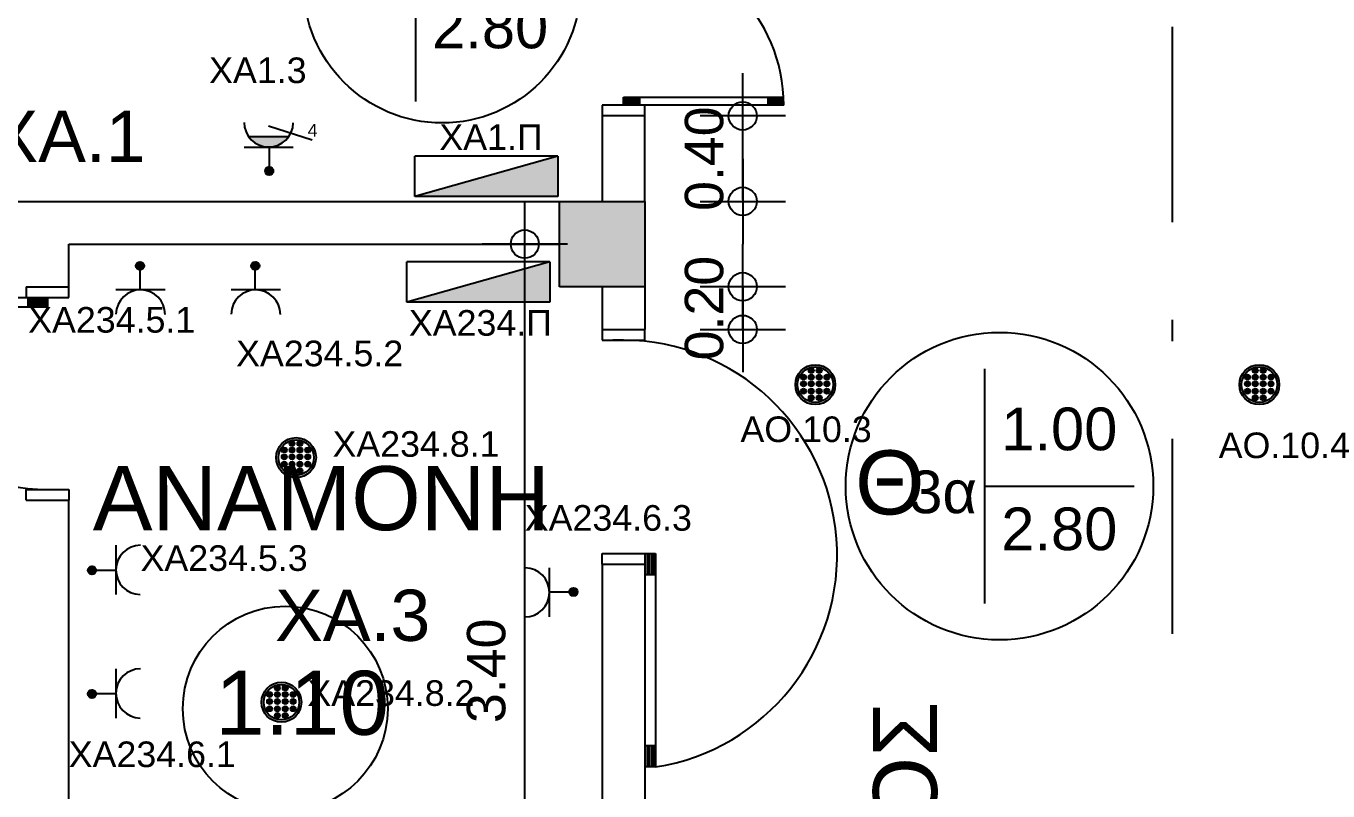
# Model space of a CAD drawing. Header units: metres. Extents: x 0 to 132, y -109 to 310.
# Drawn here: x 26.72 to 32.82, y 113.04 to 116.63 of the extents above; entities that cross this region are included whole.
import ezdxf
from ezdxf.enums import TextEntityAlignment as Align

# ---------------------------------------------------------------- set-up
doc = ezdxf.new("R2010")
doc.units = ezdxf.units.M
doc.header["$LTSCALE"] = 0.036
doc.linetypes.add('DASHDOTX2', pattern=[50.8, 25.4, -12.7, 0, -12.7])
doc.layers.get('0').update_dxf_attribs({"color": 252})
doc.layers.get('Defpoints').update_dxf_attribs({"color": 252})
for name, color, linetype in [('arxitektonika', 254, 'Continuous'), ('DIMBLK', 252, 'Continuous'), ('electext', 20, 'Continuous'), ('HLEK-SYMBOL', 3, 'Continuous'), ('HLEK_FL001_SYMBOLS', 230, 'Continuous'), ('mihanologika text', 20, 'Continuous'), ('Parathira', 252, 'Continuous')]:
    doc.layers.add(name, color=color, linetype=linetype)
doc.styles.add('COMU-N', font='arial.ttf')
doc.styles.get("Standard").update_dxf_attribs({"font": 'arial.ttf'})
doc.styles.add('W4MS2', font='W4MS2.shx')
doc.dimstyles.new('CADWDOT', dxfattribs={"dimscale": 0.1, "dimtxt": 1.8, "dimasz": 0.08, "dimexe": 2, "dimexo": 0, "dimgap": 0.09, "dimtad": 0, "dimrnd": 0.001, "dimzin": 0, "dimdsep": 46, "dimtxsty": 'Standard', "dimblk1": 'ARTDIM', "dimblk2": 'ARTDIM', "dimsah": 1, "dimcen": 0.09, "dimdle": 0.05, "dimse1": 1, "dimse2": 1, "dimadec": 0, "dimazin": 0, "dimtfac": 1, "dimtmove": 0, "dimatfit": 3, "dimldrblk": 'ARTDIM', "dimfxl": 2, "dimtvp": 0.9999, "dimtolj": 1, "dimtzin": 0, "dimarcsym": 0})

# ---------------------------------------------------------------- blocks, each defined once
blk = doc.blocks.new('A$C4D975F44')
at = {"layer": 'Parathira'}
for p, q in [((-0.2, 1.55), (-0.2, 1.6)), ((0, 1.6), (0, 1.55)), ((0, 1.55), (-0.2, 1.55)), ((-0.1, 1.55), (-0.1, 1.5125)), ((0.65, 1.55), (-0.1, 1.55)), ((-0.1, 1.5425), (-0.025, 1.5425)), ((-0.1, 1.535), (-0.025, 1.535)), ((-0.1, 1.5275), (-0.025, 1.5275)), ((-0.025, 1.5125), (-0.025, 1.55)), ((0.575, 1.5125), (0.575, 1.55)), ((0.575, 1.5425), (0.65, 1.5425)), ((0.575, 1.535), (0.6498, 1.535)), ((0.575, 1.5275), (0.6497, 1.5275)), ((-0.1, 1.52), (-0.025, 1.52)), ((-0.1, 1.5125), (0.6491, 1.5125)), ((0.575, 1.52), (0.6494, 1.52)), ((-0.1, 0.0875), (0.6491, 0.0875)), ((-0.1, 0.05), (-0.1, 0.0875)), ((-0.1, 0.08), (-0.025, 0.08)), ((-0.1, 0.0725), (-0.025, 0.0725)), ((-0.1, 0.065), (-0.025, 0.065)), ((-0.025, 0.0875), (-0.025, 0.05)), ((0.575, 0.0875), (0.575, 0.05)), ((0.575, 0.08), (0.6494, 0.08)), ((0.575, 0.0725), (0.6497, 0.0725)), ((0.575, 0.065), (0.6498, 0.065)), ((-0.2, 0.05), (-0.2, 0)), ((0, 0.05), (-0.2, 0.05)), ((-0.1, 0.0575), (-0.025, 0.0575)), ((0.65, 0.05), (-0.1, 0.05)), ((0, 0), (0, 0.05)), ((0.575, 0.0575), (0.65, 0.0575))]:
    blk.add_line(p, q, dxfattribs=at)
for centre, start, end in [((-0.1, 1.55), 270, 0), ((-0.1, 0.05), 0, 90)]:
    blk.add_arc(centre, 0.75, start, end, dxfattribs=at)
blk = doc.blocks.new('A$C30F022F0')
at = {"layer": 'Parathira'}
for p, q in [((-0.2, -0.2), (-0.2, -0.25)), ((0, -0.25), (0, -0.2)), ((-0.2, -0.25), (0, -0.25)), ((-0.1, -0.25), (-0.15, -0.25)), ((-0.2, -1.25), (0, -1.25)), ((-0.2, -1.3), (-0.2, -1.25)), ((0, -1.25), (0.05, -1.25)), ((0, -1.25), (0, -1.3)), ((0.01, -1.25), (0.01, -1.35)), ((0.02, -1.25), (0.02, -1.35)), ((0.03, -1.25), (0.03, -1.35)), ((0.04, -1.25), (0.04, -1.35)), ((0.05, -1.25), (0.05, -2.2498)), ((0.05, -1.35), (0, -1.35)), ((0.05, -2.15), (0, -2.15)), ((0.01, -2.15), (0.01, -2.2498)), ((0.02, -2.15), (0.02, -2.2498)), ((0.03, -2.15), (0.03, -2.2498)), ((0.04, -2.15), (0.04, -2.2498)), ((0.05, -2.2498), (0, -2.2498))]:
    blk.add_line(p, q, dxfattribs=at)
blk.add_arc((-0.1058, -1.256), 1.006, 278.90918, 89.66998, dxfattribs=at)
blk = doc.blocks.new('A$C41170526')
at = {"layer": 'Parathira'}
for p, q in [((-0.2, 0), (-0.2, -0.05)), ((0, -0.05), (0, 0)), ((-1, -0.05), (-0.1, -0.05)), ((-0.91, -0.059), (-1, -0.059)), ((-0.91, -0.095), (-0.91, -0.05)), ((-0.2, -0.05), (0, -0.05)), ((-0.19, -0.095), (-0.19, -0.05)), ((-0.1, -0.059), (-0.19, -0.059)), ((-0.1, -0.05), (-0.1, -0.095)), ((-0.91, -0.068), (-0.9998, -0.068)), ((-0.91, -0.077), (-0.9996, -0.077)), ((-0.91, -0.086), (-0.9993, -0.086)), ((-0.1, -0.095), (-0.9989, -0.095)), ((-0.1, -0.068), (-0.19, -0.068)), ((-0.1, -0.077), (-0.19, -0.077)), ((-0.1, -0.086), (-0.19, -0.086)), ((-0.2, -0.95), (0, -0.95)), ((-0.2, -1), (-0.2, -0.95)), ((0, -0.95), (0, -1))]:
    blk.add_line(p, q, dxfattribs=at)
blk.add_arc((-0.1, -0.05), 0.9, 180, 270, dxfattribs=at)
blk = doc.blocks.new('ARTDIM')
at = {"layer": 'DIMBLK'}
for p, q in [((0, -24.9975), (0, 24.9975)), ((-24.9975, 0), (24.9975, 0))]:
    blk.add_line(p, q, dxfattribs=at)
blk.add_circle((0, 0), 8.25, dxfattribs=at)
blk = doc.blocks.new('*D459')
at = {"layer": 'arxitektonika', "color": 0, "lineweight": -2}
blk.add_line((29.0551, 112.2134), (29.0551, 115.5974), dxfattribs=at)
at = {"layer": 'Defpoints', "color": 0, "transparency": 16777216}
for p in [(27.3682, 115.6054), (29.0551, 115.6054), (27.3682, 112.2054)]:
    blk.add_point(p, dxfattribs=at)
at = {"layer": 'arxitektonika', "color": 0, "lineweight": -2, "xscale": 0.008, "yscale": 0.008, "zscale": 0.008}
for p, rotation in [((29.0551, 115.6054), 90), ((29.0551, 112.2054), 270)]:
    blk.add_blockref('ARTDIM', p, dxfattribs=dict(at, rotation=rotation))
at = {"layer": 'arxitektonika', "color": 0, "insert": (28.8751, 113.6061), "char_height": 0.18, "attachment_point": 5, "rotation": 90}
blk.add_mtext('\\A1;3.40', dxfattribs=at)
blk = doc.blocks.new('*D466')
at = {"layer": 'arxitektonika', "color": 0, "lineweight": -2}
blk.add_line((30.076, 115.2134), (30.076, 115.3974), dxfattribs=at)
at = {"layer": 'Defpoints', "color": 0, "transparency": 16777216}
for p in [(29.6182, 115.4054), (30.076, 115.4054), (29.6182, 115.2054)]:
    blk.add_point(p, dxfattribs=at)
at = {"layer": 'arxitektonika', "color": 0, "lineweight": -2, "xscale": 0.008, "yscale": 0.008, "zscale": 0.008}
for p, rotation in [((30.076, 115.4054), 90), ((30.076, 115.2054), 270)]:
    blk.add_blockref('ARTDIM', p, dxfattribs=dict(at, rotation=rotation))
at = {"layer": 'arxitektonika', "color": 0, "insert": (29.8961, 115.3054), "char_height": 0.18, "attachment_point": 5, "rotation": 90}
blk.add_mtext('\\A1;0.20', dxfattribs=at)
blk = doc.blocks.new('*D467')
at = {"layer": 'arxitektonika', "color": 0, "lineweight": -2}
blk.add_line((30.076, 115.8134), (30.076, 116.1974), dxfattribs=at)
at = {"layer": 'Defpoints', "color": 0, "transparency": 16777216}
for p in [(29.6182, 116.2054), (30.076, 116.2054), (29.6182, 115.8054)]:
    blk.add_point(p, dxfattribs=at)
at = {"layer": 'arxitektonika', "color": 0, "lineweight": -2, "xscale": 0.008, "yscale": 0.008, "zscale": 0.008}
for p, rotation in [((30.076, 116.2054), 90), ((30.076, 115.8054), 270)]:
    blk.add_blockref('ARTDIM', p, dxfattribs=dict(at, rotation=rotation))
at = {"layer": 'arxitektonika', "color": 0, "insert": (29.8961, 116.0054), "char_height": 0.18, "attachment_point": 5, "rotation": 90}
blk.add_mtext('\\A1;0.40', dxfattribs=at)
blk = doc.blocks.new('gJ6_a28')
at = {"layer": 'HLEK-SYMBOL', "color": 0, "linetype": 'Continuous'}
for p, q in [((-0.67, 0), (-0.67, 0.19)), ((-0.67, 0.19), (0, 0.19)), ((-0.67, 0), (0, 0.19)), ((0, 0.19), (0, 0)), ((-0.67, 0), (0, 0))]:
    blk.add_line(p, q, dxfattribs=at)
at = {"layer": 'HLEK-SYMBOL', "color": 0}
blk.add_solid([(-0.67, 0.19), (0, 0.19), (-0.67, 0)], dxfattribs=at)
at = {"layer": 'HLEK-SYMBOL', "color": 0, "style": 'W4MS2', "flags": 8}
blk.add_attdef('NODE_NUMBER', (0.018, 0.0914), '', height=0.1, dxfattribs=at)
blk.add_attdef('NODE_NUMBER', (0.018, 0.0914), '', height=0.1, dxfattribs=at)
blk = doc.blocks.new('gJ6_a14')
at = {"linetype": 'Continuous'}
for p, q in [((-0.1176, 0.1119), (0.113, 0.1119)), ((0, 0.1119), (0, 0))]:
    blk.add_line(p, q, dxfattribs=at)
blk.add_arc((-0.0023, 0.2279), 0.1153, 180, 358.95657, dxfattribs=at)
blk = doc.blocks.new('*X789')
at = {"color": 0}
for p, q in [((15.598, 2.587), (15.737, 2.727)), ((15.598, 2.622), (15.702, 2.727)), ((15.601, 2.607), (15.609, 2.616)), ((15.604, 2.646), (15.605, 2.647)), ((15.605, 2.559), (15.765, 2.719)), ((15.605, 2.577), (15.614, 2.585)), ((15.609, 2.652), (15.618, 2.66)), ((15.611, 2.547), (15.618, 2.554)), ((15.614, 2.621), (15.623, 2.63)), ((15.617, 2.536), (15.789, 2.707)), ((15.618, 2.59), (15.627, 2.599)), ((15.623, 2.665), (15.631, 2.674)), ((15.623, 2.559), (15.631, 2.568)), ((15.627, 2.634), (15.636, 2.643)), ((15.627, 2.528), (15.636, 2.537)), ((15.631, 2.603), (15.64, 2.612)), ((15.633, 2.516), (15.808, 2.691)), ((15.636, 2.678), (15.645, 2.687)), ((15.636, 2.572), (15.645, 2.581)), ((15.64, 2.647), (15.649, 2.656)), ((15.64, 2.541), (15.649, 2.55)), ((15.645, 2.616), (15.654, 2.625)), ((15.645, 2.51), (15.654, 2.519)), ((15.649, 2.691), (15.658, 2.7)), ((15.649, 2.585), (15.658, 2.594)), ((15.653, 2.501), (15.824, 2.672)), ((15.654, 2.66), (15.662, 2.669)), ((15.654, 2.554), (15.662, 2.563)), ((15.658, 2.63), (15.667, 2.638)), ((15.658, 2.523), (15.667, 2.532)), ((15.662, 2.705), (15.671, 2.714)), ((15.662, 2.599), (15.671, 2.607)), ((15.664, 2.494), (15.671, 2.501)), ((15.667, 2.674), (15.676, 2.683)), ((15.667, 2.568), (15.676, 2.577)), ((15.671, 2.643), (15.68, 2.652)), ((15.671, 2.537), (15.68, 2.546)), ((15.676, 2.718), (15.678, 2.721)), ((15.676, 2.489), (15.836, 2.648)), ((15.676, 2.612), (15.685, 2.621)), ((15.676, 2.506), (15.685, 2.515)), ((15.68, 2.687), (15.689, 2.696)), ((15.68, 2.581), (15.689, 2.59)), ((15.685, 2.656), (15.693, 2.665)), ((15.685, 2.55), (15.693, 2.559)), ((15.689, 2.625), (15.698, 2.634)), ((15.689, 2.519), (15.698, 2.528)), ((15.693, 2.7), (15.702, 2.709)), ((15.693, 2.594), (15.702, 2.603)), ((15.693, 2.488), (15.702, 2.497)), ((15.698, 2.669), (15.707, 2.678)), ((15.698, 2.563), (15.707, 2.572)), ((15.702, 2.638), (15.711, 2.647)), ((15.702, 2.532), (15.711, 2.541)), ((15.705, 2.482), (15.843, 2.62)), ((15.707, 2.714), (15.715, 2.722)), ((15.707, 2.607), (15.715, 2.616)), ((15.707, 2.501), (15.715, 2.51)), ((15.711, 2.683), (15.72, 2.691)), ((15.711, 2.577), (15.72, 2.585)), ((15.715, 2.652), (15.724, 2.66)), ((15.715, 2.546), (15.724, 2.554)), ((15.72, 2.727), (15.721, 2.728)), ((15.72, 2.621), (15.729, 2.63)), ((15.72, 2.515), (15.729, 2.523)), ((15.724, 2.696), (15.733, 2.705)), ((15.724, 2.59), (15.733, 2.599)), ((15.724, 2.484), (15.733, 2.493)), ((15.729, 2.665), (15.738, 2.674)), ((15.729, 2.559), (15.738, 2.568)), ((15.733, 2.634), (15.742, 2.643)), ((15.733, 2.528), (15.742, 2.537)), ((15.738, 2.709), (15.746, 2.718)), ((15.738, 2.603), (15.746, 2.612)), ((15.738, 2.497), (15.746, 2.506)), ((15.741, 2.482), (15.842, 2.584)), ((15.742, 2.678), (15.751, 2.687)), ((15.742, 2.572), (15.751, 2.581)), ((15.746, 2.647), (15.755, 2.656)), ((15.746, 2.541), (15.755, 2.55)), ((15.751, 2.722), (15.752, 2.724)), ((15.751, 2.616), (15.76, 2.625)), ((15.751, 2.51), (15.76, 2.519)), ((15.755, 2.691), (15.764, 2.7)), ((15.755, 2.585), (15.764, 2.594)), ((15.76, 2.66), (15.768, 2.669)), ((15.76, 2.554), (15.768, 2.563)), ((15.764, 2.63), (15.773, 2.638)), ((15.764, 2.523), (15.773, 2.532)), ((15.768, 2.705), (15.777, 2.714)), ((15.768, 2.599), (15.777, 2.607)), ((15.768, 2.493), (15.777, 2.501)), ((15.773, 2.674), (15.782, 2.683)), ((15.773, 2.568), (15.782, 2.577)), ((15.777, 2.643), (15.786, 2.652)), ((15.777, 2.537), (15.786, 2.546)), ((15.782, 2.612), (15.791, 2.621)), ((15.782, 2.506), (15.791, 2.515)), ((15.786, 2.687), (15.795, 2.696)), ((15.786, 2.581), (15.795, 2.59)), ((15.791, 2.656), (15.799, 2.665)), ((15.791, 2.55), (15.799, 2.559)), ((15.795, 2.625), (15.804, 2.634)), ((15.795, 2.519), (15.804, 2.528)), ((15.799, 2.594), (15.808, 2.603)), ((15.804, 2.669), (15.813, 2.678)), ((15.804, 2.563), (15.813, 2.572)), ((15.808, 2.638), (15.817, 2.647)), ((15.808, 2.532), (15.817, 2.541)), ((15.813, 2.607), (15.822, 2.616)), ((15.817, 2.577), (15.826, 2.585)), ((15.822, 2.652), (15.83, 2.66)), ((15.822, 2.546), (15.83, 2.554)), ((15.826, 2.621), (15.835, 2.63)), ((15.83, 2.59), (15.839, 2.599)), ((15.835, 2.559), (15.835, 2.56)), ((15.839, 2.634), (15.84, 2.635)), ((15.844, 2.603), (15.844, 2.603))]:
    blk.add_line(p, q, dxfattribs=at)
blk = doc.blocks.new('GJ6_A78')
at = {"layer": 'HLEK-SYMBOL', "color": 0, "linetype": 'Continuous'}
blk.add_circle((0, 0), 0.0989, dxfattribs=at)
at = {"layer": 'HLEK-SYMBOL', "color": 0, "xscale": 0.8, "yscale": 0.8, "zscale": 0.8}
blk.add_blockref('*X789', (-12.576, -2.084), dxfattribs=at)
blk = doc.blocks.new('priza')
at = {"layer": 'HLEK_FL001_SYMBOLS', "rotation": 180}
blk.add_blockref('gJ6_a14', (87.4, -100.4952), dxfattribs=at)
at = {"layer": 'HLEK_FL001_SYMBOLS', "xscale": 0.1951472641207488, "yscale": 0.1951472641207488, "zscale": 0.1951472641207488}
blk.add_blockref('GJ6_A78', (87.4, -100.4953), dxfattribs=at)
blk = doc.blocks.new('priza tetrapli stegani')
at = {"layer": 'HLEK_FL001_SYMBOLS', "ltscale": 5}
h = blk.add_hatch(color=256, dxfattribs=at)
h.dxf.hatch_style = 1
h.paths.add_polyline_path([(443.2002, -18.9901, 0.523538), (443.3897, -18.9901)])
for p, q in [((443.2939, -18.9411), (443.4989, -19.0065)), ((443.2002, -18.9901), (443.3897, -18.9901))]:
    blk.add_line(p, q, dxfattribs=at)
at = {"layer": 'HLEK_FL001_SYMBOLS', "rotation": 180}
blk.add_blockref('priza', (530.6972, -119.6475), dxfattribs=at)
at = {"layer": 'HLEK_FL001_SYMBOLS', "ltscale": 5}
blk.add_text('4', height=0.06, dxfattribs=at).set_placement((443.4774, -18.9916))
blk = doc.blocks.new('led downlight 26W xoneyto 18cm')
at = {"layer": 'HLEK_FL001_SYMBOLS'}
h = blk.add_hatch(color=256, dxfattribs=at)
h.paths.add_polyline_path([(45.0105, 62.6523, 1), (45.1976, 62.6523, 1)])
h.paths.add_polyline_path([(45.1872, 62.6523, 1), (45.0209, 62.6523, 1)], flags=16)
at = {"layer": 'HLEK_FL001_SYMBOLS', "linetype": 'Continuous', "lineweight": 0}
h = blk.add_hatch(color=11, dxfattribs=at)
h.dxf.hatch_style = 1
h.paths.add_polyline_path([(45.0985, 62.7188, 1), (45.0716, 62.7188, 1)])
h = blk.add_hatch(color=11, dxfattribs=at)
h.dxf.hatch_style = 1
h.paths.add_polyline_path([(45.1355, 62.7188, 1), (45.1087, 62.7188, 1)])
h = blk.add_hatch(color=11, dxfattribs=at)
h.dxf.hatch_style = 1
h.paths.add_polyline_path([(45.062, 62.688, 1), (45.0351, 62.688, 1)])
h = blk.add_hatch(color=11, dxfattribs=at)
h.dxf.hatch_style = 1
h.paths.add_polyline_path([(45.062, 62.6556, 1), (45.0351, 62.6556, 1)])
h = blk.add_hatch(color=11, dxfattribs=at)
h.dxf.hatch_style = 1
h.paths.add_polyline_path([(45.0985, 62.688, 1), (45.0716, 62.688, 1)])
h = blk.add_hatch(color=11, dxfattribs=at)
h.dxf.hatch_style = 1
h.paths.add_polyline_path([(45.0985, 62.6556, 1), (45.0716, 62.6556, 1)])
h = blk.add_hatch(color=11, dxfattribs=at)
h.dxf.hatch_style = 1
h.paths.add_polyline_path([(45.1355, 62.688, 1), (45.1087, 62.688, 1)])
h = blk.add_hatch(color=11, dxfattribs=at)
h.dxf.hatch_style = 1
h.paths.add_polyline_path([(45.1355, 62.6556, 1), (45.1087, 62.6556, 1)])
h = blk.add_hatch(color=11, dxfattribs=at)
h.dxf.hatch_style = 1
h.paths.add_polyline_path([(45.172, 62.688, 1), (45.1452, 62.688, 1)])
h = blk.add_hatch(color=11, dxfattribs=at)
h.dxf.hatch_style = 1
h.paths.add_polyline_path([(45.172, 62.6556, 1), (45.1452, 62.6556, 1)])
h = blk.add_hatch(color=11, dxfattribs=at)
h.dxf.hatch_style = 1
h.paths.add_polyline_path([(45.062, 62.6219, 1), (45.0351, 62.6219, 1)])
h = blk.add_hatch(color=11, dxfattribs=at)
h.dxf.hatch_style = 1
h.paths.add_polyline_path([(45.0985, 62.6219, 1), (45.0716, 62.6219, 1)])
h = blk.add_hatch(color=11, dxfattribs=at)
h.dxf.hatch_style = 1
h.paths.add_polyline_path([(45.0985, 62.5906, 1), (45.0716, 62.5906, 1)])
h = blk.add_hatch(color=11, dxfattribs=at)
h.dxf.hatch_style = 1
h.paths.add_polyline_path([(45.1355, 62.6219, 1), (45.1087, 62.6219, 1)])
h = blk.add_hatch(color=11, dxfattribs=at)
h.dxf.hatch_style = 1
h.paths.add_polyline_path([(45.1355, 62.5906, 1), (45.1087, 62.5906, 1)])
h = blk.add_hatch(color=11, dxfattribs=at)
h.dxf.hatch_style = 1
h.paths.add_polyline_path([(45.172, 62.6219, 1), (45.1452, 62.6219, 1)])
at = {"layer": 'HLEK_FL001_SYMBOLS'}
for radius in [0.0936, 0.0831]:
    blk.add_circle((45.1041, 62.6523), radius, dxfattribs=at)
at = {"layer": 'HLEK_FL001_SYMBOLS', "linetype": 'Continuous', "lineweight": 0}
for centre in [(45.0851, 62.7188), (45.1221, 62.7188), (45.0486, 62.688), (45.0486, 62.6556), (45.0851, 62.688), (45.0851, 62.6556), (45.1221, 62.688), (45.1221, 62.6556), (45.1586, 62.688), (45.1586, 62.6556), (45.0486, 62.6219), (45.0851, 62.6219), (45.0851, 62.5906), (45.1221, 62.6219), (45.1221, 62.5906), (45.1586, 62.6219)]:
    blk.add_circle(centre, 0.0134, dxfattribs=at)

msp = doc.modelspace()

# ---------------------------------------------------------------- hatches: boundary and pattern name
at = {"layer": 'arxitektonika'}
msp.add_hatch(color=256, dxfattribs=at).paths.add_polyline_path([(29.2182, 115.4054), (29.6182, 115.4054), (29.6182, 115.8054), (29.2182, 115.8054)])

# ---------------------------------------------------------------- linework, layer by layer
for p, q in [((28.5428, 117.3726), (28.5428, 116.2726)), ((29.6182, 116.2054), (29.4182, 116.2054)), ((29.4182, 116.2054), (29.4182, 115.8054)), ((29.6182, 115.8054), (29.6182, 116.2054)), ((22.4182, 115.8054), (29.2182, 115.8054)), ((29.2182, 115.8054), (29.6182, 115.8054)), ((29.2182, 115.4054), (29.2182, 115.8054)), ((29.6182, 115.8054), (29.6182, 115.4054)), ((26.9182, 115.6054), (29.2182, 115.6054)), ((26.9182, 115.4054), (26.9182, 115.6054)), ((26.7182, 115.4054), (26.9182, 115.4054)), ((29.6182, 115.4054), (29.2182, 115.4054)), ((29.4182, 115.4054), (29.4182, 115.2054)), ((29.6182, 115.4054), (29.6182, 115.2054)), ((29.4182, 115.2054), (29.6182, 115.2054)), ((31.2094, 115.0213), (31.2094, 113.9213)), ((31.2094, 114.4713), (31.9094, 114.4713)), ((26.7182, 114.4054), (26.9182, 114.4054)), ((26.9182, 112.2054), (26.9182, 114.4054)), ((29.4182, 114.1054), (29.6182, 114.1054)), ((29.4182, 114.1054), (29.4182, 112.2054)), ((29.6182, 114.1054), (29.6182, 112.2054))]:
    msp.add_line(p, q, dxfattribs=at)
at = {"layer": 'arxitektonika', "linetype": 'DASHDOTX2'}
msp.add_line((32.0882, 116.6224), (32.0882, 113.7163), dxfattribs=at)
at = {"layer": 'arxitektonika'}
for centre, radius in [((28.6678, 116.8226), 0.65), ((31.2792, 114.4713), 0.7203), ((27.9327, 113.4286), 0.48)]:
    msp.add_circle(centre, radius, dxfattribs=at)

# ---------------------------------------------------------------- block references
for name, p in [('A$C4D975F44', (29.6182, 116.2054)), ('A$C41170526', (26.9182, 115.4054)), ('A$C30F022F0', (29.6182, 115.4054))]:
    msp.add_blockref(name, p, dxfattribs=at)
at = {"layer": 'HLEK_FL001_SYMBOLS'}
for name, p in [('priza tetrapli stegani', (-415.4397, 135.0999)), ('priza', (-60.1476, 215.9986)), ('priza', (-59.6078, 215.9986))]:
    msp.add_blockref(name, p, dxfattribs=at)
for name, p, rotation in [('gJ6_a28', (28.5405, 116.0179), 180), ('gJ6_a28', (28.5024, 115.5227), 180), ('priza', (-73.4684, 26.6766), 89.99999999999999), ('priza', (129.7782, 201.3759), 270), ('priza', (-73.4684, 26.098), 89.99999999999999)]:
    msp.add_blockref(name, p, dxfattribs=dict(at, rotation=rotation))
at = {"layer": 'HLEK_FL001_SYMBOLS', "linetype": 'Continuous', "lineweight": 0}
for p in [(-14.6878, 52.2944), (-12.6074, 52.2944), (-17.1207, 51.9526), (-17.1894, 50.8067)]:
    msp.add_blockref('led downlight 26W xoneyto 18cm', p, dxfattribs=at)

# ---------------------------------------------------------------- texts
at = {"layer": 'arxitektonika', "style": 'COMU-N'}
for s, height, p in [('Θ', 0.3, (30.6022, 114.3387)), ('ΑΝΑΜΟΝΗ', 0.3, (27.0311, 114.265)), ('3α', 0.2, (30.8567, 114.3445)), ('1.10', 0.3, (27.6038, 113.3062))]:
    msp.add_text(s, height=height, dxfattribs=at).set_placement(p)
msp.add_text('ΔΙΑΔΡΟΜΟΣ', height=0.3, rotation=90, dxfattribs=at).set_placement((30.9867, 110.9667))
at = {"layer": 'arxitektonika', "linetype": 'ByBlock', "style": 'COMU-N'}
for tag, text, p in [('2.80', '2.20', (28.8928, 116.5226)), ('1.00', '0.90', (31.5594, 114.6394)), ('2.80', '2.20', (31.5594, 114.1713))]:
    msp.add_attdef(tag, text=text, height=0.2, dxfattribs=at).set_placement(p, align=Align.CENTER)
at = {"layer": 'electext'}
for s, height, p in [('XA.1', 0.24, (26.5516, 115.9901)), ('XA1.Π', 0.12, (28.6547, 116.0464)), ('ΧΑ234.Π', 0.12, (28.5119, 115.176)), ('XA.3', 0.24, (27.8853, 113.7463))]:
    msp.add_text(s, height=height, dxfattribs=at).set_placement(p)
at = {"layer": 'electext', "insert": (30.0655, 114.7978), "char_height": 0.12, "attachment_point": 1}
msp.add_mtext('AO.10.3', dxfattribs=at)
at = {"layer": 'electext', "char_height": 0.12, "attachment_point": 1}
for s, width, insert in [('XA234.8.1', 0.353484, (28.154, 114.7288)), ('AO.10.4', 0.33668, (32.3062, 114.7225)), ('XA234.8.2', 0.12, (28.0365, 113.5618))]:
    msp.add_mtext_dynamic_manual_height_columns(s, width=width, gutter_width=0.6, heights=[0], dxfattribs=dict(at, insert=insert))
at = {"layer": 'mihanologika text', "char_height": 0.12, "attachment_point": 1}
for s, width, insert in [('ΧΑ1.3', 0.502244, (27.576, 116.4794)), ('XA234.5.1', 0.395178, (26.7282, 115.3104)), ('XA234.5.2', 0.232744, (27.7025, 115.1529)), ('XA234.6.3', 0.801629, (29.0551, 114.3825)), ('XA234.5.3', 0.678001, (27.2547, 114.1942)), ('XA234.6.1', 0.678001, (26.9182, 113.275))]:
    msp.add_mtext_dynamic_manual_height_columns(s, width=width, gutter_width=0.6, heights=[0], dxfattribs=dict(at, insert=insert))

# ---------------------------------------------------------------- dimensions: what is measured, and where the dimension line sits
at = {"layer": 'arxitektonika'}
for base, p1, p2, picture, middle in [((30.076, 116.2054), (29.6182, 115.8054), (29.6182, 116.2054), '*D467', (30.076, 116.0054)), ((29.0551, 115.6054), (27.3682, 112.2054), (27.3682, 115.6054), '*D459', (29.0551, 113.6061)), ((30.076, 115.4054), (29.6182, 115.2054), (29.6182, 115.4054), '*D466', (30.076, 115.3054))]:
    dim = msp.add_linear_dim(base=base, p1=p1, p2=p2, angle=90, dimstyle='CADWDOT', dxfattribs=at)
    dim.commit()
    dim.dimension.update_dxf_attribs({"geometry": picture, "text_midpoint": middle, "dimtype": 160})

doc.saveas('drawing.dxf')
